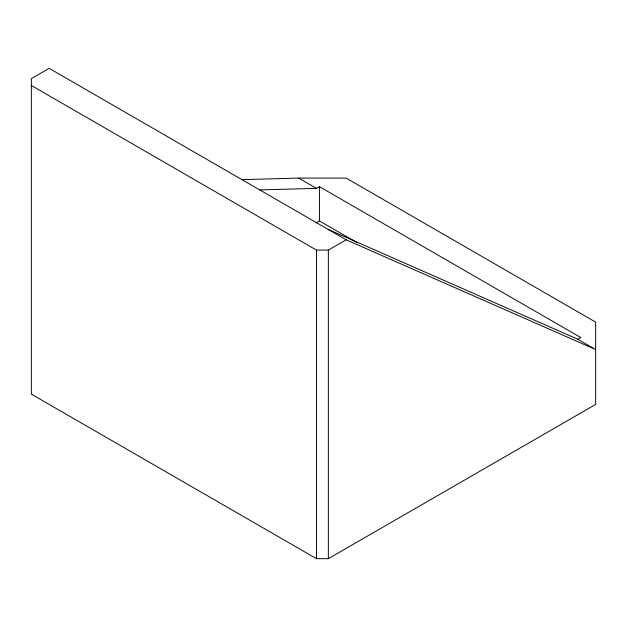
<?xml version="1.0" encoding="UTF-8"?>
<svg xmlns="http://www.w3.org/2000/svg" width="627" height="627" viewBox="0 0 627 627"><rect width="100%" height="100%" fill="white"/><g stroke="black" fill="none" stroke-linecap="round" stroke-linejoin="round"><path stroke-width="0.94" d="M259.727 189.926L316.47 188.366L319.441 186.658L580.798 337.553L577.828 339.262L328.352 229.521M316.055 222.906L319.441 220.947L357.5 242.923M31.35 85.484L316.47 250.095L328.352 250.095L346.167 239.812L595.65 349.552L577.828 339.262M346.167 239.812L49.172 68.335L31.35 78.626L31.35 394.14L316.47 558.665L328.352 558.665L595.65 404.423L595.65 322.121L346.167 178.084L298.648 178.084L241.904 179.643M298.648 178.084L316.47 188.366M328.352 250.095L328.352 558.665M319.441 186.658L319.441 220.947M316.47 250.095L316.47 558.665"/></g></svg>
